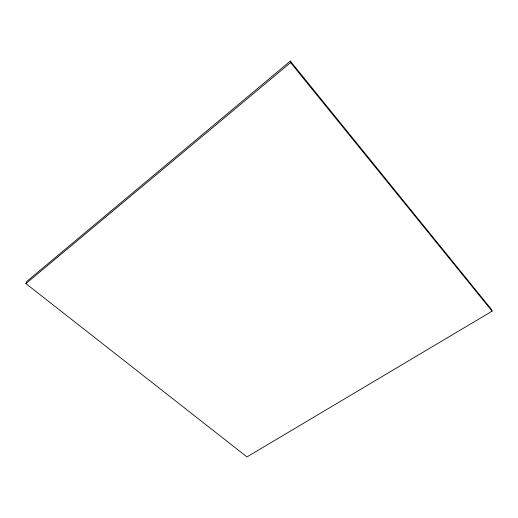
<?xml version="1.0" encoding="UTF-8"?>
<svg xmlns="http://www.w3.org/2000/svg" width="518" height="518" viewBox="0 0 518 518"><rect width="100%" height="100%" fill="white"/><g stroke="black" fill="none" stroke-linecap="round" stroke-linejoin="round"><path stroke-width="0.78" d="M25.9 283.599L26.923 281.313L290.313 61.092L490.986 308.857L492.1 311.163L246.989 456.908L25.9 283.599L290.585 62.6L290.313 61.092M290.585 62.6L492.1 311.163"/></g></svg>
